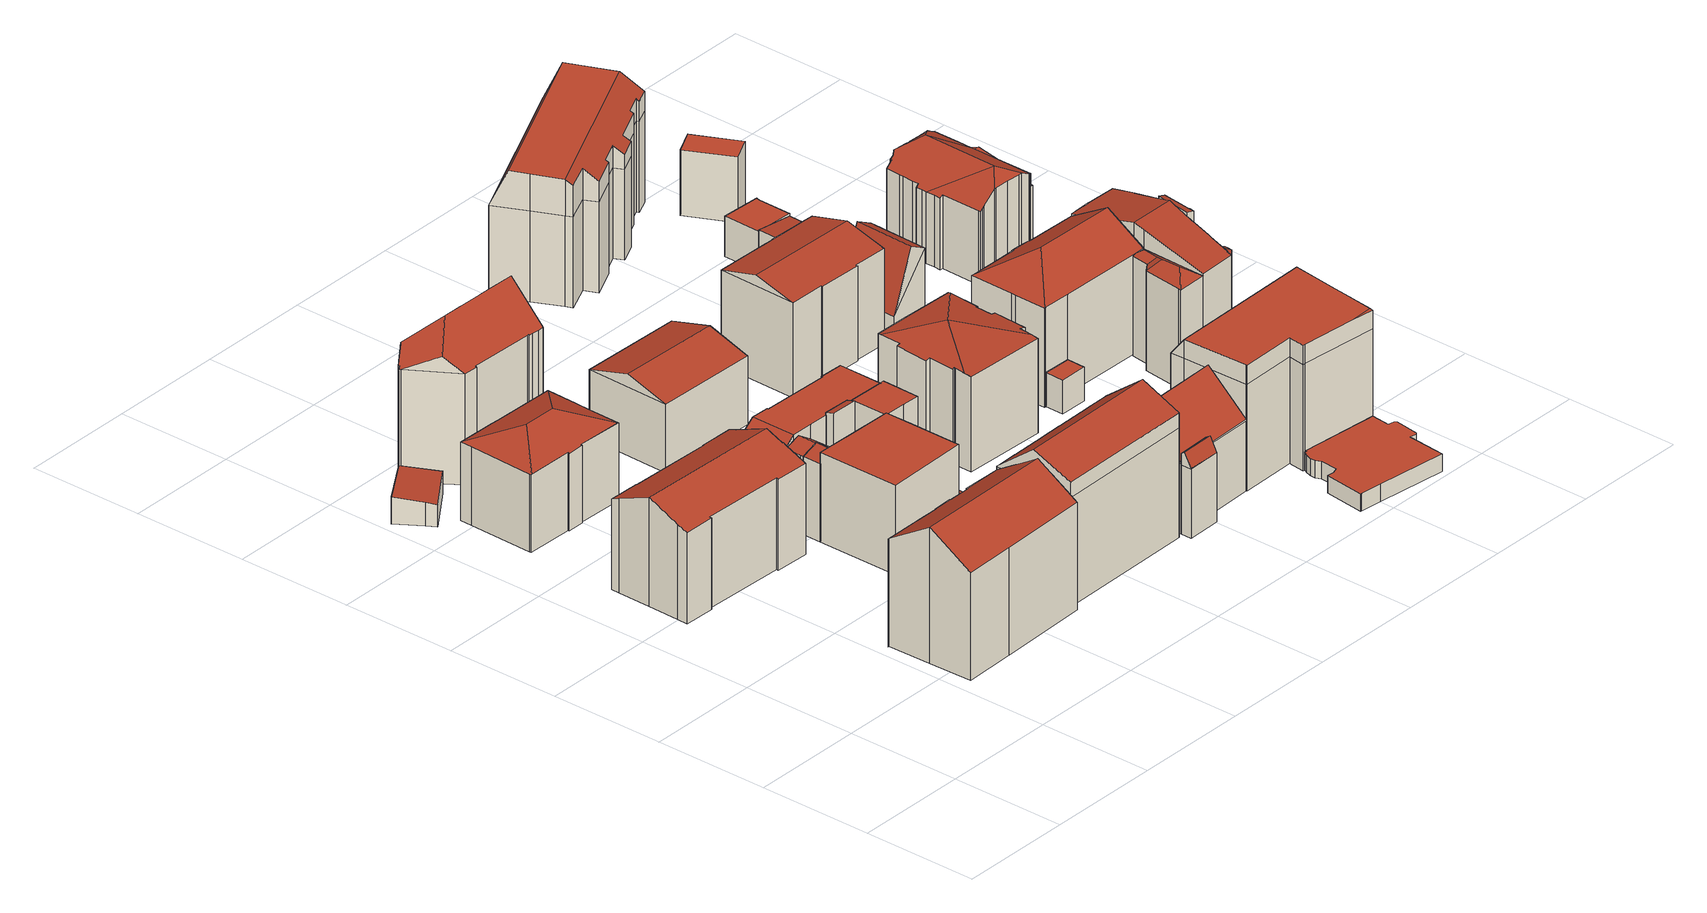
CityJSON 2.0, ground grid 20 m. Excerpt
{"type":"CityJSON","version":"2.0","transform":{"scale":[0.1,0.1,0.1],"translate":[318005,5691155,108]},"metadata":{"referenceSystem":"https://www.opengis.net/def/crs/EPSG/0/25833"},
"CityObjects":{
"building1":{"type":"Building","attributes":{"Dachtyp_tdc":"tdcPolyFlatRoof","Gemeindeschluessel":14713000,"Dachneigung":7.15,"QualitaetDacherkennung":56,"Geometrietyp2DReferenz":"3000","function":"31001_9998","roofType":"2100","measuredHeight":4.64},"geometry":[{"type":"MultiSurface","lod":"2","boundaries":[[[0,1,2,3]],[[1,4,5,2]],[[4,6,7,5]],[[6,8,9,7]],[[8,0,3,9]],[[8,6,4,1,0]],[[3,2,5,7,9]]],"semantics":{"surfaces":[{"type":"WallSurface"},{"type":"RoofSurface"},{"type":"GroundSurface"}],"values":[0,0,0,0,0,1,2]}}]},
"building2":{"type":"Building","attributes":{"Dachtyp_tdc":"tdcGableRoof","Gemeindeschluessel":14713000,"Dachneigung":23.62,"QualitaetDacherkennung":47,"Geometrietyp2DReferenz":"3000","function":"31001_9998","roofType":"3100","measuredHeight":18.82},"geometry":[{"type":"MultiSurface","lod":"2","boundaries":[[[10,11,12,13]],[[11,14,15,12]],[[14,16,17,15]],[[16,18,19,17]],[[18,20,21,19]],[[20,22,23,21]],[[22,24,25,23]],[[24,26,27,25]],[[26,28,29,27]],[[28,30,31,29]],[[30,32,33,31]],[[32,34,35,33]],[[34,36,37,35]],[[36,38,39,37]],[[38,40,41,39]],[[40,42,43,41]],[[42,44,45,43]],[[44,46,47,45]],[[46,48,49,47]],[[48,50,51,49]],[[50,10,13,51]],[[46,44,42,40,38,36,34,32,30,28,26]],[[26,24,22,20,18,16,14,11,10,50,48,46]],[[13,12,15,17,19,21,23,25,27,29,31,33,35,37,39,41,43,45,47,49,51]]],"semantics":{"surfaces":[{"type":"WallSurface"},{"type":"RoofSurface"},{"type":"GroundSurface"}],"values":[0,0,0,0,0,0,0,0,0,0,0,0,0,0,0,0,0,0,0,0,0,1,1,2]}}]},
"building3":{"type":"Building","attributes":{"Dachtyp_tdc":"tdcFreeFormRoof","Gemeindeschluessel":14713000,"Dachneigung":32.37,"QualitaetDacherkennung":39,"Geometrietyp2DReferenz":"3000","function":"31001_9998","roofType":"5000","measuredHeight":23.44},"geometry":[{"type":"MultiSurface","lod":"2","boundaries":[[[52,53,54,55]],[[53,56,57,54]],[[56,58,59,57]],[[58,60,61,59]],[[60,62,63,61]],[[62,64,65,63]],[[64,66,67,65]],[[66,68,69,67]],[[68,70,71,69]],[[70,72,73,71]],[[72,74,75,73]],[[74,76,77,75]],[[76,78,79,77]],[[78,80,81,79]],[[80,82,83,81]],[[82,84,85,83]],[[84,86,87,85]],[[86,52,55,87]],[[82,80,78,76,74,72,70,68,66,64,62,60,58,56]],[[56,53,52,86,84,82]],[[55,54,57,59,61,63,65,67,69,71,73,75,77,79,81,83,85,87]]],"semantics":{"surfaces":[{"type":"WallSurface"},{"type":"RoofSurface"},{"type":"GroundSurface"}],"values":[0,0,0,0,0,0,0,0,0,0,0,0,0,0,0,0,0,0,1,1,2]}}]},
"building4":{"type":"Building","attributes":{"Dachtyp_tdc":"tdcFreeFormRoof","Gemeindeschluessel":14713000,"Dachneigung":21.52,"QualitaetDacherkennung":81,"Geometrietyp2DReferenz":"3000","function":"31001_9998","roofType":"5000","measuredHeight":16.16},"geometry":[{"type":"MultiSurface","lod":"2","boundaries":[[[88,89,90,91]],[[89,92,93,90]],[[92,94,95,93]],[[94,96,97,95]],[[96,98,99,97]],[[98,100,101,99]],[[100,102,103,101]],[[102,104,105,103]],[[104,106,107,105]],[[106,108,109,107]],[[108,110,111,109]],[[110,112,113,111]],[[112,114,115,113]],[[114,116,117,115]],[[116,88,91,117]],[[118,98,96,94,92,119]],[[108,106,120,121,122,112,110]],[[89,88,116,114,122,121,118,119]],[[121,120,104,102,100,98,118]],[[92,89,119]],[[106,104,120]],[[114,112,122]],[[91,90,93,95,97,99,101,103,105,107,109,111,113,115,117]]],"semantics":{"surfaces":[{"type":"WallSurface"},{"type":"RoofSurface"},{"type":"GroundSurface"}],"values":[0,0,0,0,0,0,0,0,0,0,0,0,0,0,0,1,1,1,1,0,0,0,2]}}]},
"building5":{"type":"Building","attributes":{"Gemeindeschluessel":14713000,"Dachtyp_tdc":"tdcFreeFormRoof","Dachneigung":42.95,"QualitaetDacherkennung":53,"Geometrietyp2DReferenz":"3000","function":"31001_9998","roofType":"5000","measuredHeight":25.36},"geometry":[{"type":"MultiSurface","lod":"2","boundaries":[[[123,124,125,126]],[[124,127,128,125]],[[127,129,130,128]],[[129,131,132,130]],[[131,133,134,132]],[[133,135,136,134]],[[135,137,138,136]],[[137,139,140,138]],[[139,141,142,140]],[[141,143,144,142]],[[143,145,146,144]],[[145,147,148,146]],[[147,149,150,148]],[[149,151,152,150]],[[151,153,154,152]],[[153,155,156,154]],[[155,157,158,156]],[[157,159,160,158]],[[159,161,162,160]],[[161,163,164,162]],[[163,165,166,164]],[[165,167,168,166]],[[167,123,126,168]],[[169,124,123,167,165,170,171]],[[159,157,155,153,151,149,147,172,171,170,163,161]],[[143,141,139,137,135,133,131,129,127,169,171,172,145]],[[147,145,172]],[[165,163,170]],[[127,124,169]],[[126,125,128,130,132,134,136,138,140,142,144,146,148,150,152,154,156,158,160,162,164,166,168]]],"semantics":{"surfaces":[{"type":"WallSurface"},{"type":"RoofSurface"},{"type":"GroundSurface"}],"values":[0,0,0,0,0,0,0,0,0,0,0,0,0,0,0,0,0,0,0,0,0,0,0,1,1,1,0,0,0,2]}}]},
"building6":{"type":"Building","attributes":{"Gemeindeschluessel":14713000,"Geometrietyp2DReferenz":"3000","function":"31001_9998","roofType":"9999"},"children":["building6-1","building6-2"]},
"building6-1":{"type":"BuildingPart","attributes":{"Dachtyp_tdc":"tdcGableRoof","Dachneigung":37.9,"QualitaetDacherkennung":92,"Geometrietyp2DReferenz":"3000","roofType":"3100","measuredHeight":14.39},"parents":["building6"],"geometry":[{"type":"MultiSurface","lod":"2","boundaries":[[[173,174,175,176]],[[174,177,178,175]],[[177,179,180,178]],[[177,174,181]],[[174,173,182,181]],[[179,177,181,182]],[[176,175,178,180]],[[176,180,179,173]],[[173,179,182]]],"semantics":{"surfaces":[{"type":"WallSurface"},{"type":"RoofSurface"},{"type":"GroundSurface"},{"type":"ClosureSurface"}],"values":[0,0,0,0,1,1,2,3,3]}}]},
"building6-2":{"type":"BuildingPart","attributes":{"Dachtyp_tdc":"tdcPolyFlatRoof","Dachneigung":0,"QualitaetDacherkennung":44,"Geometrietyp2DReferenz":"3000","roofType":"1000","measuredHeight":15.43},"parents":["building6"],"geometry":[{"type":"MultiSurface","lod":"2","boundaries":[[[183,184,173,176,185]],[[186,187,188,180,179]],[[187,189,190,188]],[[189,191,192,190]],[[191,193,194,192]],[[193,183,185,194]],[[193,191,189,187,186,184,183]],[[185,176,180,188,190,192,194]],[[179,182,173,184,186]],[[179,180,176,173]],[[179,173,182]]],"semantics":{"surfaces":[{"type":"WallSurface"},{"type":"RoofSurface"},{"type":"GroundSurface"},{"type":"ClosureSurface"}],"values":[0,0,0,0,0,0,1,2,0,3,3]}}]},
"building7":{"type":"Building","attributes":{"Gemeindeschluessel":14713000,"Geometrietyp2DReferenz":"3000","function":"31001_9998","roofType":"9999"},"children":["building7-1","building7-2","building7-3","building7-4","building7-5"]},
"building7-1":{"type":"BuildingPart","attributes":{"Dachtyp_tdc":"tdcGableRoof","Dachneigung":33.36,"QualitaetDacherkennung":16,"Geometrietyp2DReferenz":"3000","roofType":"3100","measuredHeight":14.55},"parents":["building7"],"geometry":[{"type":"MultiSurface","lod":"2","boundaries":[[[195,174,196,197]],[[174,198,199,196]],[[198,200,199]],[[201,202,203,204]],[[202,195,197,203]],[[205,206,207,198,174,195]],[[195,202,201,205]],[[197,196,199,208,209,210,204,203]],[[207,211,200,198]],[[211,208,199,200]],[[210,209,206,205]],[[209,208,211,207,206]],[[210,205,201,204]]],"semantics":{"surfaces":[{"type":"WallSurface"},{"type":"RoofSurface"},{"type":"GroundSurface"},{"type":"ClosureSurface"}],"values":[0,0,0,0,0,1,1,2,0,3,3,3,3]}}]},
"building7-2":{"type":"BuildingPart","attributes":{"Dachtyp_tdc":"tdcCutGableRoof","Dachneigung":0.056,"QualitaetDacherkennung":39,"Geometrietyp2DReferenz":"3000","roofType":"9999","measuredHeight":15.21},"parents":["building7"],"geometry":[{"type":"MultiSurface","lod":"2","boundaries":[[[212,213,214,215]],[[213,216,217,214]],[[216,218,219,217]],[[218,220,221,219]],[[222,223,224,225]],[[226,227,201,204,228]],[[229,230,231]],[[229,232,233,230]],[[232,234,235,233]],[[234,236,237,235]],[[236,238,239,237]],[[238,212,215,239]],[[234,232,229,240,241]],[[242,220,218,216]],[[241,227,226,223,222,242,216,213,212,238,236,234]],[[215,214,217,219,221,243,225,224,228,204,210,209,208,230,233,235,237,239]],[[243,221,220,242]],[[243,242,222,225]],[[228,224,223,226]],[[206,205,201,227,241]],[[209,210,205,206]],[[210,204,201,205]],[[240,207,206,241]],[[209,206,207,211,208]],[[229,231,211,207,240]],[[208,211,231,230]]],"semantics":{"surfaces":[{"type":"WallSurface"},{"type":"RoofSurface"},{"type":"GroundSurface"},{"type":"ClosureSurface"}],"values":[0,0,0,0,0,0,0,0,0,0,0,0,1,1,1,2,3,3,3,0,3,3,0,3,0,3]}}]},
"building7-3":{"type":"BuildingPart","attributes":{"Dachtyp_tdc":"tdcPolyFlatRoof","Dachneigung":0,"QualitaetDacherkennung":56,"Geometrietyp2DReferenz":"3000","roofType":"1000","measuredHeight":9.36},"parents":["building7"],"geometry":[{"type":"MultiSurface","lod":"2","boundaries":[[[200,244,245,199]],[[244,246,247,245]],[[246,248,249,247]],[[248,250,251,249]],[[250,231,230,251]],[[211,231,250,248,246,244,200]],[[245,247,249,251,230,208,199]],[[199,208,211,200]],[[208,230,231,211]]],"semantics":{"surfaces":[{"type":"WallSurface"},{"type":"RoofSurface"},{"type":"GroundSurface"},{"type":"ClosureSurface"}],"values":[0,0,0,0,0,1,2,3,3]}}]},
"building7-4":{"type":"BuildingPart","attributes":{"Dachtyp_tdc":"tdcPolyFlatRoof","Dachneigung":13.32,"QualitaetDacherkennung":93,"Geometrietyp2DReferenz":"3000","roofType":"2100","measuredHeight":16.07},"parents":["building7"],"geometry":[{"type":"MultiSurface","lod":"2","boundaries":[[[252,253,226,228,254]],[[255,224,223]],[[255,256,257,224]],[[256,252,254,257]],[[256,255,253,252]],[[254,228,224,257]],[[223,226,253,255]],[[223,224,228,226]]],"semantics":{"surfaces":[{"type":"WallSurface"},{"type":"RoofSurface"},{"type":"GroundSurface"},{"type":"ClosureSurface"}],"values":[0,0,0,0,1,2,0,3]}}]},
"building7-5":{"type":"BuildingPart","attributes":{"Dachtyp_tdc":"tdcPolyFlatRoof","Dachneigung":0,"QualitaetDacherkennung":52,"Geometrietyp2DReferenz":"3000","roofType":"1000","measuredHeight":15.2},"parents":["building7"],"geometry":[{"type":"MultiSurface","lod":"2","boundaries":[[[258,259,260,261]],[[259,262,263,260]],[[262,222,225,263]],[[264,258,261,221,220]],[[264,222,262,259,258]],[[261,260,263,225,243,221]],[[220,242,222,264]],[[220,221,243,242]],[[243,225,222,242]]],"semantics":{"surfaces":[{"type":"WallSurface"},{"type":"RoofSurface"},{"type":"GroundSurface"},{"type":"ClosureSurface"}],"values":[0,0,0,0,1,2,0,3,3]}}]},
"building8":{"type":"Building","attributes":{"Dachtyp_tdc":"tdcFreeFormRoof","Gemeindeschluessel":14713000,"Dachneigung":39.03,"QualitaetDacherkennung":56,"Geometrietyp2DReferenz":"3000","function":"31001_9998","roofType":"5000","measuredHeight":24.55},"geometry":[{"type":"MultiSurface","lod":"2","boundaries":[[[265,266,267,268]],[[266,269,270,267]],[[269,271,272,270]],[[271,273,274,272]],[[273,275,276,274]],[[275,277,278,276]],[[277,279,280,278]],[[279,281,282,280]],[[281,283,284,282]],[[283,285,286,284]],[[285,287,85,286]],[[287,288,81,85]],[[288,289,79,81]],[[289,265,268,79]],[[290,291,292,293]],[[281,279,294,295,273,271,296,297,298,299,300,293,292,301]],[[281,301,283]],[[283,301,292,291,285]],[[287,290,293,300,288]],[[288,300,299,289]],[[289,299,298,265]],[[265,298,297,266]],[[266,297,296,269]],[[269,296,271]],[[273,295,275]],[[275,295,294,277]],[[277,294,279]],[[285,291,290,287]],[[268,267,270,272,274,276,278,280,282,284,286,85,81,79]]],"semantics":{"surfaces":[{"type":"WallSurface"},{"type":"RoofSurface"},{"type":"GroundSurface"}],"values":[0,0,0,0,0,0,0,0,0,0,0,0,0,0,1,1,0,0,0,0,0,0,0,0,0,0,0,0,2]}}]},
"building9":{"type":"Building","attributes":{"Dachtyp_tdc":"tdcPolyFlatRoof","Gemeindeschluessel":14713000,"Dachneigung":0,"QualitaetDacherkennung":3,"Geometrietyp2DReferenz":"3000","function":"31001_9998","roofType":"1000","measuredHeight":4.91},"geometry":[{"type":"MultiSurface","lod":"2","boundaries":[[[302,303,304,305]],[[303,306,307,304]],[[306,308,309,307]],[[308,310,311,309]],[[310,302,305,311]],[[310,308,306,303,302]],[[305,304,307,309,311]]],"semantics":{"surfaces":[{"type":"WallSurface"},{"type":"RoofSurface"},{"type":"GroundSurface"}],"values":[0,0,0,0,0,1,2]}}]},
"building10":{"type":"Building","attributes":{"Dachtyp_tdc":"tdcPolyFlatRoof","Gemeindeschluessel":14713000,"Dachneigung":0,"QualitaetDacherkennung":84,"Geometrietyp2DReferenz":"3000","function":"31001_9998","roofType":"1000","measuredHeight":8.44},"geometry":[{"type":"MultiSurface","lod":"2","boundaries":[[[312,313,188,190]],[[313,314,315,188]],[[314,316,317,315]],[[316,318,319,317]],[[318,312,190,319]],[[318,316,314,313,312]],[[190,188,315,317,319]]],"semantics":{"surfaces":[{"type":"WallSurface"},{"type":"RoofSurface"},{"type":"GroundSurface"}],"values":[0,0,0,0,0,1,2]}}]},
"building11":{"type":"Building","attributes":{"Dachtyp_tdc":"tdcGableRoof","Gemeindeschluessel":14713000,"Dachneigung":16.63,"QualitaetDacherkennung":95,"Geometrietyp2DReferenz":"3000","function":"31001_9998","roofType":"3100","measuredHeight":14.02},"geometry":[{"type":"MultiSurface","lod":"2","boundaries":[[[320,321,322,323]],[[321,324,325,322]],[[324,326,327,325]],[[326,320,323,327]],[[324,321,328]],[[320,326,329]],[[321,320,329,328]],[[326,324,328,329]],[[323,322,325,327]]],"semantics":{"surfaces":[{"type":"WallSurface"},{"type":"RoofSurface"},{"type":"GroundSurface"}],"values":[0,0,0,0,0,0,1,1,2]}}]},
"building12":{"type":"Building","attributes":{"Gemeindeschluessel":14713000,"Geometrietyp2DReferenz":"3000","function":"31001_9998","roofType":"9999"},"children":["building12-1","building12-2"]},
"building12-1":{"type":"BuildingPart","attributes":{"Dachtyp_tdc":"tdcGableRoof","Dachneigung":44.52,"QualitaetDacherkennung":63,"Geometrietyp2DReferenz":"3000","roofType":"3100","measuredHeight":18.92},"parents":["building12"],"geometry":[{"type":"MultiSurface","lod":"2","boundaries":[[[330,331,332,333]],[[334,335,332,331,336,337]],[[338,337,336,339]],[[339,336,331,330]],[[340,335,334,341]],[[333,332,335,340]],[[342,343,344,345,346,347]],[[333,340,343,342]],[[340,341,348,344,343]],[[338,339,346,345,349]],[[339,330,347,346]],[[330,333,342,347]],[[341,334,337,338]],[[349,345,344,348]],[[349,348,341,338]]],"semantics":{"surfaces":[{"type":"RoofSurface"},{"type":"WallSurface"},{"type":"GroundSurface"},{"type":"ClosureSurface"}],"values":[0,0,1,1,1,1,2,1,1,1,1,1,3,3,3]}}]},
"building12-2":{"type":"BuildingPart","attributes":{"Dachtyp_tdc":"tdcGableRoof","Dachneigung":62.23,"QualitaetDacherkennung":32,"Geometrietyp2DReferenz":"3000","roofType":"3100","measuredHeight":14.24},"parents":["building12"],"geometry":[{"type":"MultiSurface","lod":"2","boundaries":[[[350,349,345,351]],[[348,352,353,344]],[[352,350,351,353]],[[352,354,355,356]],[[357,355,354,358]],[[348,341,334,358,354,352]],[[350,356,355,357,337,338,349]],[[352,356,350]],[[351,345,344,353]],[[344,345,349,348]],[[358,334,337,357]],[[334,341,338,337]],[[341,348,349,338]]],"semantics":{"surfaces":[{"type":"WallSurface"},{"type":"RoofSurface"},{"type":"GroundSurface"},{"type":"ClosureSurface"}],"values":[0,0,0,1,1,0,0,0,2,3,0,3,3]}}]},
"building13":{"type":"Building","attributes":{"Gemeindeschluessel":14713000,"Dachtyp_tdc":"tdcFreeFormRoof","Dachneigung":10.12,"QualitaetDacherkennung":57,"Geometrietyp2DReferenz":"3000","function":"31001_9998","roofType":"5000","measuredHeight":18.27},"geometry":[{"type":"MultiSurface","lod":"2","boundaries":[[[359,360,361,362]],[[360,363,364,361]],[[363,365,366,364]],[[365,367,368,366]],[[367,369,370,368]],[[369,371,372,370]],[[371,373,374,372]],[[373,375,376,374]],[[375,377,378,376]],[[377,379,380,378]],[[379,381,382,380]],[[381,383,384,382]],[[383,385,386,384]],[[385,387,388,386]],[[387,389,390,388]],[[389,391,392,390]],[[391,393,394,392]],[[393,395,396,394]],[[395,359,362,396]],[[397,375,373,371,369,398,399]],[[399,400,387,385,383,381,379,377,397]],[[389,400,399,401,391]],[[399,398,367,365,363,360,359,395,393,401]],[[369,367,398]],[[377,375,397]],[[389,387,400]],[[393,391,401]],[[362,361,364,366,368,370,372,374,376,378,380,382,384,386,388,390,392,394,396]]],"semantics":{"surfaces":[{"type":"WallSurface"},{"type":"RoofSurface"},{"type":"GroundSurface"}],"values":[0,0,0,0,0,0,0,0,0,0,0,0,0,0,0,0,0,0,0,1,1,1,1,0,0,0,0,2]}}]},
"building14":{"type":"Building","attributes":{"Dachtyp_tdc":"tdcFreeFormRoof","Gemeindeschluessel":14713000,"Dachneigung":14.84,"QualitaetDacherkennung":56,"Geometrietyp2DReferenz":"3000","function":"31001_9998","roofType":"5000","measuredHeight":18.29},"geometry":[{"type":"MultiSurface","lod":"2","boundaries":[[[402,403,404,405]],[[403,406,407,404]],[[406,408,409,407]],[[408,410,411,409]],[[410,412,413,411]],[[412,414,415,413]],[[414,416,417,415]],[[416,418,419,417]],[[418,420,421,419]],[[420,422,423,421]],[[422,424,425,423]],[[424,426,427,425]],[[426,428,429,427]],[[428,402,405,429]],[[403,402,428,426,430,431,408,406]],[[430,424,422,420,418,416,414,412,410,431]],[[410,408,431]],[[426,424,430]],[[405,404,407,409,411,413,415,417,419,421,423,425,427,429]]],"semantics":{"surfaces":[{"type":"WallSurface"},{"type":"RoofSurface"},{"type":"GroundSurface"}],"values":[0,0,0,0,0,0,0,0,0,0,0,0,0,0,1,1,0,0,2]}}]},
"building15":{"type":"Building","attributes":{"Dachtyp_tdc":"tdcPolyFlatRoof","Gemeindeschluessel":14713000,"Dachneigung":0,"QualitaetDacherkennung":0,"Geometrietyp2DReferenz":"3000","BezugspunktDach":"2000","function":"31001_9998","measuredHeight":3},"geometry":[{"type":"MultiSurface","lod":"2","boundaries":[[[432,433,434,435,436,437,438,439,440,441,442,443,444,445,446,447,448,449,450,451,452]],[[452,451,453,454]],[[451,450,455,453]],[[450,449,456,455]],[[449,448,457,456]],[[448,447,458,457]],[[447,446,459,458]],[[446,445,460,459]],[[445,444,461,460]],[[444,443,462,461]],[[443,442,463,462]],[[435,434,464,465]],[[434,433,466,464]],[[433,432,467,466]],[[432,452,454,467]],[[442,441,468,463]],[[441,440,469,468]],[[440,439,470,469]],[[439,438,471,470]],[[438,437,472,471]],[[437,436,473,472]],[[436,435,465,473]],[[454,453,455,456,457,458,459,460,461,462,463,468,469,470,471,472,473,465,464,466,467]]],"semantics":{"surfaces":[{"type":"RoofSurface"},{"type":"WallSurface"},{"type":"GroundSurface"}],"values":[0,1,1,1,1,1,1,1,1,1,1,1,1,1,1,1,1,1,1,1,1,1,2]}}]},
"building16":{"type":"Building","attributes":{"Dachtyp_tdc":"tdcPolyFlatRoof","Gemeindeschluessel":14713000,"Dachneigung":0,"QualitaetDacherkennung":14,"Geometrietyp2DReferenz":"3000","function":"31001_9998","roofType":"1000","measuredHeight":5.8},"geometry":[{"type":"MultiSurface","lod":"2","boundaries":[[[474,475,476,477]],[[475,478,479,476]],[[478,480,481,479]],[[480,474,477,481]],[[480,478,475,474]],[[477,476,479,481]]],"semantics":{"surfaces":[{"type":"WallSurface"},{"type":"RoofSurface"},{"type":"GroundSurface"}],"values":[0,0,0,0,1,2]}}]},
"building17":{"type":"Building","attributes":{"Dachtyp_tdc":"tdcFreeFormRoof","Gemeindeschluessel":14713000,"Dachneigung":0.015,"QualitaetDacherkennung":53,"Geometrietyp2DReferenz":"3000","function":"31001_9998","roofType":"5000","measuredHeight":21.64},"geometry":[{"type":"MultiSurface","lod":"2","boundaries":[[[482,483,484,485]],[[483,486,487,484]],[[486,488,489,487]],[[488,490,491,489]],[[490,492,493,491]],[[492,494,495,493]],[[494,496,497,495]],[[496,498,499,497]],[[498,500,501,499]],[[500,502,503,501]],[[502,482,485,503]],[[504,482,502,505]],[[506,507,508]],[[509,504,505,510,511,512,513,514,506,508]],[[488,507,506,514,490]],[[490,514,513,492]],[[492,513,512,494]],[[494,512,511,496]],[[496,511,510,498]],[[498,510,505,500]],[[483,509,508,486]],[[482,504,509,483]],[[486,508,507,488]],[[500,505,502]],[[485,484,487,489,491,493,495,497,499,501,503]]],"semantics":{"surfaces":[{"type":"WallSurface"},{"type":"RoofSurface"},{"type":"GroundSurface"}],"values":[0,0,0,0,0,0,0,0,0,0,0,1,1,1,0,0,0,0,0,0,0,0,0,0,2]}}]},
"building18":{"type":"Building","attributes":{"Dachtyp_tdc":"tdcHipAndGableRoof","Gemeindeschluessel":14713000,"Dachneigung":31.12,"QualitaetDacherkennung":76,"Geometrietyp2DReferenz":"3000","function":"31001_9998","roofType":"5000","measuredHeight":21.36},"geometry":[{"type":"MultiSurface","lod":"2","boundaries":[[[515,516,517,518]],[[516,519,520,517]],[[519,521,522,520]],[[521,523,524,522]],[[523,525,526,524]],[[525,527,528,526]],[[527,529,530,528]],[[529,531,532,530]],[[531,533,534,532]],[[533,535,536,534]],[[535,537,538,536]],[[537,539,540,538]],[[539,541,542,540]],[[541,543,544,542]],[[543,545,546,544]],[[545,547,548,546]],[[547,515,518,548]],[[543,541,539,537,549]],[[537,535,533,531,529,527,549]],[[527,525,523,521,519,516,515,547,545,543,549]],[[518,517,520,522,524,526,528,530,532,534,536,538,540,542,544,546,548]]],"semantics":{"surfaces":[{"type":"WallSurface"},{"type":"RoofSurface"},{"type":"GroundSurface"}],"values":[0,0,0,0,0,0,0,0,0,0,0,0,0,0,0,0,0,1,1,1,2]}}]},
"building19":{"type":"Building","attributes":{"Dachtyp_tdc":"tdcFreeFormRoof","Gemeindeschluessel":14713000,"Dachneigung":0.824,"QualitaetDacherkennung":44,"Geometrietyp2DReferenz":"3000","function":"31001_9998","roofType":"5000","measuredHeight":22.03},"geometry":[{"type":"MultiSurface","lod":"2","boundaries":[[[550,551,552,553]],[[551,554,555,552]],[[554,556,557,555]],[[556,558,559,557]],[[558,560,561,559]],[[560,562,563,561]],[[562,564,565,563]],[[564,566,567,565]],[[566,568,569,567]],[[568,570,571,569]],[[570,572,573,571]],[[572,574,575,573]],[[574,576,577,575]],[[576,578,579,577]],[[578,580,581,579]],[[580,582,583,581]],[[582,584,585,583]],[[584,586,587,585]],[[586,588,589,587]],[[588,550,553,589]],[[568,566,590,591]],[[592,593,594,595,596,597,598,599,600,601,602,603,604,605,606,607]],[[593,608,591,590,609,594]],[[562,594,609,564]],[[564,609,590,566]],[[570,591,608,572]],[[572,608,593,592,574]],[[574,592,607,576]],[[576,607,606,578]],[[578,606,605,580]],[[580,605,604,582]],[[582,604,603,584]],[[584,603,602,586]],[[586,602,601,588]],[[588,601,600,550]],[[550,600,599,551]],[[551,599,598,554]],[[554,598,597,556]],[[556,597,596,558]],[[558,596,595,560]],[[568,591,570]],[[560,595,594,562]],[[553,552,555,557,559,561,563,565,567,569,571,573,575,577,579,581,583,585,587,589]]],"semantics":{"surfaces":[{"type":"WallSurface"},{"type":"RoofSurface"},{"type":"GroundSurface"}],"values":[0,0,0,0,0,0,0,0,0,0,0,0,0,0,0,0,0,0,0,0,1,1,1,0,0,0,0,0,0,0,0,0,0,0,0,0,0,0,0,0,0,0,2]}}]},
"building20":{"type":"Building","attributes":{"Dachtyp_tdc":"tdcFreeFormRoof","Gemeindeschluessel":14713000,"Dachneigung":69.77,"QualitaetDacherkennung":7,"Geometrietyp2DReferenz":"3000","function":"31001_9998","roofType":"5000","measuredHeight":13.76},"geometry":[{"type":"MultiSurface","lod":"2","boundaries":[[[610,611,612,613]],[[611,614,615,612]],[[614,616,617,615]],[[616,618,619,617]],[[618,620,621,619]],[[620,622,623,621]],[[622,610,613,623]],[[624,625,610,622]],[[618,616,614,611,625,624,620]],[[611,610,625]],[[622,620,624]],[[613,612,615,617,619,621,623]]],"semantics":{"surfaces":[{"type":"WallSurface"},{"type":"RoofSurface"},{"type":"GroundSurface"}],"values":[0,0,0,0,0,0,0,1,1,0,0,2]}}]},
"building21":{"type":"Building","attributes":{"Dachtyp_tdc":"tdcPolyFlatRoof","Gemeindeschluessel":14713000,"Dachneigung":5.73,"QualitaetDacherkennung":81,"Geometrietyp2DReferenz":"3000","function":"31001_9998","roofType":"2100","measuredHeight":7.44},"geometry":[{"type":"MultiSurface","lod":"2","boundaries":[[[626,627,628,629]],[[627,630,631,628]],[[630,632,633,631]],[[632,634,635,633]],[[634,636,637,635]],[[636,638,639,637]],[[638,640,641,639]],[[640,626,629,641]],[[640,638,636,634,632,630,627,626]],[[629,628,631,633,635,637,639,641]]],"semantics":{"surfaces":[{"type":"WallSurface"},{"type":"RoofSurface"},{"type":"GroundSurface"}],"values":[0,0,0,0,0,0,0,0,1,2]}}]},
"building22":{"type":"Building","attributes":{"Dachtyp_tdc":"tdcPolyFlatRoof","Gemeindeschluessel":14713000,"Dachneigung":0,"QualitaetDacherkennung":39,"Geometrietyp2DReferenz":"3000","function":"31001_9998","roofType":"1000","measuredHeight":6.85},"geometry":[{"type":"MultiSurface","lod":"2","boundaries":[[[642,643,644,645]],[[643,646,647,644]],[[646,648,649,647]],[[648,650,651,649]],[[650,642,645,651]],[[650,648,646,643,642]],[[645,644,647,649,651]]],"semantics":{"surfaces":[{"type":"WallSurface"},{"type":"RoofSurface"},{"type":"GroundSurface"}],"values":[0,0,0,0,0,1,2]}}]},
"building23":{"type":"Building","attributes":{"Gemeindeschluessel":14713000,"Geometrietyp2DReferenz":"3000","function":"31001_9998","roofType":"9999"},"children":["building23-1","building23-2","building23-3","building23-4","building23-5"]},
"building23-1":{"type":"BuildingPart","attributes":{"Dachtyp_tdc":"tdcPolyFlatRoof","Dachneigung":18.48,"QualitaetDacherkennung":78,"Geometrietyp2DReferenz":"3000","roofType":"2100","measuredHeight":20.62},"parents":["building23"],"geometry":[{"type":"MultiSurface","lod":"2","boundaries":[[[652,653,654,655,656]],[[653,657,658,654]],[[657,659,660,658]],[[659,661,662,660]],[[661,663,664,665,662]],[[661,659,657,653,652,666,667,668,663]],[[665,669,655,654,658,660,662]],[[652,656,666]],[[668,664,663]],[[656,655,669,667,666]],[[667,669,665,664,668]]],"semantics":{"surfaces":[{"type":"WallSurface"},{"type":"RoofSurface"},{"type":"GroundSurface"},{"type":"ClosureSurface"}],"values":[0,0,0,0,0,1,2,0,0,3,3]}}]},
"building23-2":{"type":"BuildingPart","attributes":{"Dachtyp_tdc":"tdcGableRoof","Dachneigung":15.19,"QualitaetDacherkennung":44,"Geometrietyp2DReferenz":"3000","roofType":"3100","measuredHeight":20.84},"parents":["building23"],"geometry":[{"type":"MultiSurface","lod":"2","boundaries":[[[670,671,672,673]],[[671,674,675,672]],[[674,676,677,675]],[[676,678,679,677]],[[680,681,682]],[[680,683,684,681]],[[683,656,655,684]],[[664,685,686,665]],[[687,666,656,683,680,678,676,674,671,670,688,689,690,691]],[[691,692,693,694,695,696,697,698,685,664,668,687]],[[686,699,700,701,702,703,704,530,705,526,706,707,673,672,675,677,679,708,681,684,655,669,665]],[[685,698,699,686]],[[698,697,700,699]],[[697,709,700]],[[696,695,702,701,710]],[[695,694,703,702]],[[694,693,711,704,703]],[[692,691,705,530,712]],[[691,690,526,705]],[[690,689,706,526]],[[689,688,707,706]],[[688,670,673,707]],[[682,713,708,679,678,680]],[[682,681,708,713]],[[667,666,687]],[[669,655,656,666,667]],[[668,667,687]],[[664,665,669,667,668]],[[696,710,709,697]],[[710,701,700,709]],[[712,711,693,692]],[[712,530,704,711]]],"semantics":{"surfaces":[{"type":"WallSurface"},{"type":"RoofSurface"},{"type":"GroundSurface"},{"type":"ClosureSurface"}],"values":[0,0,0,0,0,0,0,0,1,1,2,0,0,0,0,0,0,0,0,0,0,0,0,3,0,3,0,3,0,3,0,3]}}]},
"building23-3":{"type":"BuildingPart","attributes":{"Dachtyp_tdc":"tdcFreeFormRoof","Dachneigung":34.67,"QualitaetDacherkennung":37,"Geometrietyp2DReferenz":"3000","roofType":"5000","measuredHeight":18.76},"parents":["building23"],"geometry":[{"type":"MultiSurface","lod":"2","boundaries":[[[714,715,716,717]],[[715,718,719,716]],[[718,531,532,719]],[[531,712,530,532]],[[711,720,721,704]],[[720,722,723,721]],[[722,714,717,723]],[[711,712,724,725,726,727]],[[712,531,728,724]],[[531,718,728]],[[718,715,725,724,728]],[[715,714,726,725]],[[714,722,720,727,726]],[[720,711,727]],[[717,716,719,532,530,704,721,723]],[[704,530,712,711]]],"semantics":{"surfaces":[{"type":"WallSurface"},{"type":"RoofSurface"},{"type":"GroundSurface"},{"type":"ClosureSurface"}],"values":[0,0,0,0,0,0,0,1,1,1,1,1,1,1,2,3]}}]},
"building23-4":{"type":"BuildingPart","attributes":{"Dachtyp_tdc":"tdcFreeFormRoof","Dachneigung":26.3,"QualitaetDacherkennung":19,"Geometrietyp2DReferenz":"3000","roofType":"5000","measuredHeight":17.13},"parents":["building23"],"geometry":[{"type":"MultiSurface","lod":"2","boundaries":[[[729,730,731,732]],[[730,733,734,731]],[[733,735,736,734]],[[735,710,701,736]],[[709,737,738,700]],[[737,729,732,738]],[[710,735,739]],[[735,733,740,739]],[[733,730,729,741,740]],[[729,737,742,741]],[[737,709,742]],[[709,710,739,740,741,742]],[[732,731,734,736,701,700,738]],[[700,701,710,709]]],"semantics":{"surfaces":[{"type":"WallSurface"},{"type":"RoofSurface"},{"type":"GroundSurface"},{"type":"ClosureSurface"}],"values":[0,0,0,0,0,0,1,1,1,1,1,1,2,3]}}]},
"building23-5":{"type":"BuildingPart","attributes":{"Dachtyp_tdc":"tdcPolyFlatRoof","Dachneigung":37.78,"QualitaetDacherkennung":38,"Geometrietyp2DReferenz":"3000","roofType":"2100","measuredHeight":17.25},"parents":["building23"],"geometry":[{"type":"MultiSurface","lod":"2","boundaries":[[[713,743,744,708]],[[743,745,746,744]],[[745,747,748,746]],[[747,749,750,748]],[[749,751,752,750]],[[751,682,681,752]],[[751,749,747,745,743,713,682]],[[681,708,744,746,748,750,752]],[[708,681,682,713]]],"semantics":{"surfaces":[{"type":"WallSurface"},{"type":"RoofSurface"},{"type":"GroundSurface"},{"type":"ClosureSurface"}],"values":[0,0,0,0,0,0,1,2,3]}}]},
"building24":{"type":"Building","attributes":{"Dachtyp_tdc":"tdcPolyFlatRoof","Gemeindeschluessel":14713000,"Dachneigung":0,"QualitaetDacherkennung":0,"Geometrietyp2DReferenz":"3000","BezugspunktDach":"2000","function":"31001_9998","measuredHeight":11.31},"geometry":[{"type":"MultiSurface","lod":"2","boundaries":[[[753,754,755,756]],[[756,755,757,758]],[[755,754,759,757]],[[754,753,760,759]],[[753,756,758,760]],[[758,757,759,760]]],"semantics":{"surfaces":[{"type":"RoofSurface"},{"type":"WallSurface"},{"type":"GroundSurface"}],"values":[0,1,1,1,1,2]}}]},
"building25":{"type":"Building","attributes":{"Gemeindeschluessel":14713000,"Geometrietyp2DReferenz":"3000","function":"31001_9998","roofType":"9999"},"children":["building25-1","building25-2"]},
"building25-1":{"type":"BuildingPart","attributes":{"Dachtyp_tdc":"tdcGableRoof","Dachneigung":11.08,"QualitaetDacherkennung":47,"Geometrietyp2DReferenz":"3000","roofType":"3100","measuredHeight":14.1},"parents":["building25"],"geometry":[{"type":"MultiSurface","lod":"2","boundaries":[[[761,762,763,764]],[[765,766,767,768]],[[766,769,770,767]],[[769,771,772,770]],[[771,773,774,772]],[[773,761,764,774]],[[769,766,765,775,776]],[[776,762,761,773,771,769]],[[764,763,777,778,768,767,770,772,774]],[[777,763,762,776]],[[765,768,778,775]],[[775,778,777,776]]],"semantics":{"surfaces":[{"type":"WallSurface"},{"type":"RoofSurface"},{"type":"GroundSurface"},{"type":"ClosureSurface"}],"values":[0,0,0,0,0,0,1,1,2,3,3,3]}}]},
"building25-2":{"type":"BuildingPart","attributes":{"Dachtyp_tdc":"tdcHippedGableRoof","Dachneigung":40.45,"QualitaetDacherkennung":54,"Geometrietyp2DReferenz":"3000","roofType":"3300","measuredHeight":17.22},"parents":["building25"],"geometry":[{"type":"MultiSurface","lod":"2","boundaries":[[[779,780,781,782]],[[780,783,784,781]],[[783,785,786,784]],[[785,787,788,786]],[[787,789,790,788]],[[789,791,792,790]],[[791,793,794,792]],[[793,795,796,794]],[[795,797,798,796]],[[797,799,800,798]],[[799,801,802,800]],[[801,803,804,802]],[[803,805,806,804]],[[805,807,808,806]],[[807,809,810,808]],[[809,811,812,810]],[[811,813,814,812]],[[813,815,816,814]],[[815,817,818,816]],[[817,819,820,818]],[[819,821,822,820]],[[821,823,824,822]],[[823,825,826,824]],[[825,827,828,826]],[[827,829,830,828]],[[829,831,832,830]],[[831,833,834,832]],[[833,835,836,834]],[[835,837,838,836]],[[837,839,840,838]],[[839,841,842,840]],[[841,843,844,842]],[[843,845,846,844]],[[845,847,848,846]],[[847,849,765,768,848]],[[850,851,852,763,762]],[[851,779,782,852]],[[843,841,839,837,835,833,831,829,827,853]],[[789,787,785,783,780,854]],[[827,825,823,821,819,817,815,813,811,809,807,805,854,853]],[[805,803,801,799,797,795,793,791,789,854]],[[855,849,847,845,843,853]],[[780,779,851,850,855,853,854]],[[782,781,784,786,788,790,792,794,796,798,800,802,804,806,808,810,812,814,816,818,820,822,824,826,828,830,832,834,836,838,840,842,844,846,848,768,778,777,763,852]],[[775,765,849,855]],[[778,768,765,775]],[[850,762,776,775,855]],[[762,763,777,776]],[[776,777,778,775]]],"semantics":{"surfaces":[{"type":"WallSurface"},{"type":"RoofSurface"},{"type":"GroundSurface"},{"type":"ClosureSurface"}],"values":[0,0,0,0,0,0,0,0,0,0,0,0,0,0,0,0,0,0,0,0,0,0,0,0,0,0,0,0,0,0,0,0,0,0,0,0,0,1,1,1,1,1,1,2,0,3,0,3,3]}}]}
},
"vertices":[
[42,1028,56],[32,1043,59],[32,1043,18],[42,1028,18],[4,1085,65],[4,1085,18],[79,1134,65],[79,1134,18],[118,1083,57],[118,1083,18],
[337,609,186],[337,570,169],[337,570,13],[337,609,13],[276,572,169],[276,572,13],[276,575,171],[276,575,13],[129,579,171],[129,579,13],[129,576,170],[129,576,13],[75,577,169],[75,577,13],[75,595,177],[75,595,13],[76,651,201],[76,651,13],[77,709,176],[77,709,13],[77,724,169],[77,724,13],[132,723,169],[132,723,13],[133,721,170],[133,721,13],[280,718,169],[280,718,13],[280,720,168],[280,720,13],[339,719,168],[339,719,13],[338,704,175],[338,704,13],[337,704,175],[337,704,13],[336,644,201],[336,644,13],[336,614,188],[336,614,13],[338,614,188],[338,614,13],
[318,165,192],[228,162,192],[228,162,7],[318,165,7],[226,239,241],[226,239,7],[224,315,193],[224,315,7],[223,316,192],[223,316,7],[291,317,192],[291,317,7],[291,316,193],[291,316,7],[332,316,193],[332,316,7],[332,318,192],[332,318,7],[367,319,192],[367,319,7],[367,317,193],[367,317,7],[407,318,192],[407,318,7],[407,321,191],[407,321,7],[478,322,190],[478,322,7],[478,321,191],[478,321,7],[480,245,239],[480,245,7],[481,183,200],[481,183,7],[481,170,192],[481,170,7],
[162,877,147],[162,879,148],[162,879,14],[162,877,14],[80,881,147],[80,881,14],[80,884,147],[80,884,14],[82,997,149],[82,997,14],[82,1018,149],[82,1018,14],[152,1017,149],[152,1017,14],[165,1016,149],[165,1016,14],[276,1014,149],[276,1014,14],[276,959,148],[276,959,14],[275,935,148],[275,935,14],[275,917,148],[275,917,14],[275,877,147],[275,877,14],[192,879,148],[192,879,14],[192,877,147],[192,877,14],[150,949,175],[81,881,148],[276,1013,149],[209,948,175],[273,877,148],
[109,1158,212],[108,1160,211],[108,1160,17],[109,1158,17],[152,1189,222],[152,1189,17],[153,1188,223],[153,1188,17],[174,1200,211],[174,1200,17],[296,1199,211],[296,1199,17],[296,1201,209],[296,1201,17],[330,1200,210],[330,1200,17],[331,1198,211],[331,1198,17],[337,1198,211],[337,1198,17],[336,1194,215],[336,1194,17],[336,1172,236],[336,1172,17],[333,1071,208],[333,1071,17],[323,1071,208],[323,1071,17],[311,1072,208],[311,1072,17],[303,1072,208],[303,1072,17],[303,1073,209],[303,1073,17],[300,1073,209],[300,1073,17],[184,1075,210],[184,1075,17],[184,1073,208],[184,1073,17],[159,1074,208],[159,1074,17],[106,1152,210],[106,1152,17],[104,1155,209],[104,1155,17],[136,1178,232],[140,1102,236],[186,1136,271],[335,1134,271],
[376,575,148],[376,608,148],[376,608,14],[376,575,14],[433,607,137],[433,607,14],[432,574,137],[432,574,14],[406,608,158],[405,575,158],
[376,430,168],[376,575,168],[376,430,14],[432,574,168],[524,573,168],[524,573,14],[524,525,168],[524,525,14],[524,506,168],[524,506,14],[524,434,168],[524,434,14],
[405,608,158],[376,608,12],[405,608,12],[376,613,148],[376,613,12],[376,613,106],[433,641,139],[433,607,139],[433,607,12],[433,641,12],[405,641,158],[394,641,154],[376,641,148],[376,641,12],[394,641,12],[405,641,12],[376,641,106],
[546,714,164],[546,716,164],[546,716,12],[546,714,12],[588,715,164],[588,715,12],[597,715,156],[597,715,12],[595,638,157],[595,638,12],[524,639,164],[513,639,164],[513,639,12],[524,639,12],[466,640,164],[433,641,164],[466,640,12],[376,704,150],[376,704,12],[376,704,106],[376,720,150],[376,720,12],[394,720,164],[394,720,12],[426,719,164],[426,719,12],[426,717,164],[426,717,12],[376,641,151],[394,641,164],[587,638,164],[587,638,12],
[338,614,106],[338,614,12],[336,614,106],[336,614,12],[337,704,106],[337,704,12],[338,704,106],[338,704,12],
[466,625,173],[466,640,169],[466,625,12],[513,639,169],[513,624,173],[513,624,12],
[594,572,164],[563,572,164],[563,572,12],[594,572,12],[524,573,164],[524,573,12],[595,638,164],
[520,323,195],[520,322,195],[520,322,7],[520,323,7],[585,323,195],[585,323,7],[585,325,195],[585,325,7],[625,326,195],[625,326,7],[625,324,195],[625,324,7],[690,325,195],[690,325,7],[690,327,195],[690,327,7],[731,328,195],[731,328,7],[731,326,195],[731,326,7],[734,188,195],[734,188,7],[481,183,195],[478,321,195],[478,322,195],[481,183,221],[734,188,221],[733,257,252],[479,252,252],[690,325,197],[625,324,197],[585,323,197],[520,322,197],[520,323,196],[478,322,196],[478,321,197],[731,326,197],
[524,525,64],[555,525,64],[555,525,15],[524,525,15],[557,435,64],[557,435,15],[524,434,64],[524,434,15],[524,506,64],[524,506,15],
[524,525,98],[524,573,98],[563,572,98],[563,572,14],[563,525,98],[563,525,14],[555,525,98],[555,525,14],
[383,1024,131],[566,1020,131],[566,1020,13],[383,1024,13],[562,871,131],[562,871,13],[380,875,131],[380,875,13],[564,945,153],[382,950,153],
[731,326,135],[733,256,204],[886,260,204],[884,330,135],[794,186,137],[888,189,137],[734,188,140],[734,184,137],[734,184,135],[734,188,135],[888,189,135],[794,186,135],[884,330,14],[888,189,14],[794,186,14],[734,184,14],[734,188,14],[731,326,14],[794,186,133],[734,184,133],
[734,165,133],[734,165,14],[794,166,133],[794,166,14],[794,179,157],[734,177,157],[734,165,134],[734,184,153],[794,186,152],
[669,568,177],[671,613,178],[671,613,12],[669,568,12],[664,614,176],[664,614,12],[666,672,178],[666,672,12],[672,672,179],[672,672,12],[673,714,179],[673,714,12],[735,713,179],[735,713,12],[765,712,179],[765,712,12],[828,710,179],[828,710,12],[826,652,179],[826,652,12],[823,652,179],[823,652,12],[823,623,179],[823,623,12],[831,623,177],[831,623,12],[830,564,175],[830,564,12],[820,565,178],[820,565,12],[819,530,175],[819,530,12],[672,535,175],[672,535,12],[673,565,178],[673,565,12],[673,568,178],[673,568,12],[828,706,180],[673,709,180],[748,644,195],[819,543,177],[672,547,177],
[804,864,175],[727,866,175],[727,866,12],[804,864,12],[726,868,176],[726,868,12],[663,869,176],[663,869,12],[666,1009,176],[666,1009,12],[737,1008,176],[737,1008,12],[765,1007,176],[765,1007,12],[777,1007,176],[777,1007,12],[781,1007,176],[781,1007,12],[831,1006,176],[831,1006,12],[846,1006,176],[846,1006,12],[868,1005,176],[868,1005,12],[866,865,176],[866,865,12],[804,866,176],[804,866,12],[867,937,195],[665,941,195],
[988,157,48],[985,158,48],[981,151,48],[977,141,48],[977,131,48],[981,122,48],[978,92,48],[969,89,48],[957,90,48],[948,19,48],[950,19,48],[988,15,48],[1111,0,48],[1117,67,48],[1129,65,48],[1132,68,48],[1138,109,48],[1135,113,48],[1124,115,48],[1127,147,48],[988,160,48],[1127,147,18],[988,160,18],[1124,115,18],[1135,113,18],[1138,109,18],[1132,68,18],[1129,65,18],[1117,67,18],[1111,0,18],[988,15,18],[950,19,18],[981,151,18],[977,141,18],[985,158,18],[988,157,18],[948,19,18],[957,90,18],[969,89,18],[978,92,18],[981,122,18],[977,131,18],
[882,568,72],[931,567,72],[931,567,14],[882,568,14],[930,535,72],[930,535,14],[881,535,72],[881,535,14],
[1151,335,198],[1137,227,198],[1137,227,15],[1151,335,15],[1127,152,198],[1127,152,15],[1127,147,198],[1127,147,15],[988,160,198],[988,160,15],[984,160,198],[984,160,15],[988,189,198],[988,189,15],[888,187,198],[888,187,15],[888,189,198],[888,189,15],[885,305,198],[885,305,15],[884,330,198],[884,330,15],[1147,310,231],[885,305,231],[1086,151,231],[1127,147,230],[1127,152,231],[1137,227,231],[888,189,231],[888,187,231],[988,189,231],[984,160,231],[988,160,231],
[976,713,181],[983,713,181],[983,713,13],[976,713,13],[1003,712,181],[1003,712,13],[1011,712,181],[1011,712,13],[1011,707,184],[1011,707,13],[1103,705,184],[1103,705,13],[1102,635,227],[1102,635,13],[1101,565,185],[1101,565,13],[1077,565,184],[1077,565,13],[931,567,184],[931,567,13],[882,568,184],[882,568,13],[879,568,184],[879,568,13],[879,623,184],[879,623,13],[880,632,184],[880,632,13],[881,710,184],[881,710,13],[885,709,184],[885,709,13],[975,708,184],[975,708,13],[952,637,227],
[797,1328,165],[759,1309,165],[759,1309,9],[797,1328,9],[761,1305,165],[761,1305,9],[711,1281,165],[711,1281,9],[700,1304,165],[700,1304,9],[654,1283,165],[654,1283,9],[649,1294,165],[649,1294,9],[626,1342,165],[626,1342,9],[599,1399,165],[599,1399,9],[883,1534,165],[883,1534,9],[896,1507,165],[896,1507,9],[906,1486,165],[906,1486,9],[949,1394,165],[949,1394,9],[922,1382,165],[922,1382,9],[920,1386,165],[920,1386,9],[888,1371,165],[888,1371,9],[890,1366,165],[890,1366,9],[833,1339,165],[833,1339,9],[839,1328,165],[839,1328,9],[805,1312,165],[805,1312,9],[612,1372,230],[896,1507,230],[949,1394,200],[933,1429,228],[649,1294,228],[654,1283,219],[700,1304,219],[711,1281,200],[761,1305,200],[759,1309,204],[797,1328,204],[805,1312,191],[839,1328,191],[833,1339,200],[890,1366,200],[888,1371,204],[920,1386,204],[922,1382,200],[906,1486,229],[626,1342,229],
[893,973,46],[962,972,133],[962,972,12],[893,973,12],[964,971,132],[964,971,12],[964,965,132],[964,965,12],[962,965,133],[962,965,12],[960,866,133],[960,866,12],[891,867,46],[891,867,12],[929,866,150],[932,972,150],
[962,985,82],[962,972,82],[962,972,14],[962,985,14],[893,973,89],[893,973,14],[897,1132,89],[897,1132,14],[965,1130,82],[965,1130,14],[962,1009,82],[962,1009,14],[964,1008,82],[964,1008,14],[964,986,82],[964,986,14],
[965,1130,86],[897,1132,86],[897,1132,17],[965,1130,17],[898,1198,86],[898,1198,17],[967,1195,86],[967,1195,17],[966,1189,86],[966,1189,17],
[1185,607,219],[1198,606,215],[1198,606,13],[1185,607,13],[1185,607,215],[1192,557,215],[1192,557,13],[1192,553,215],[1192,553,13],[1191,544,215],[1191,544,13],[1177,545,219],[1177,545,212],[1177,545,13],[1183,592,219],[1182,583,219],[1181,574,219],[1182,583,13],
[1130,705,189],[1133,705,189],[1133,705,13],[1130,705,13],[1140,705,189],[1140,705,13],[1140,706,188],[1140,706,13],[1196,704,189],[1196,704,13],[1190,657,202],[1190,657,13],[1190,657,186],[1184,607,215],[1184,607,13],[1175,530,208],[1175,530,13],[1182,583,222],[1111,705,188],[1108,705,188],[1103,705,188],[1101,583,222],[1101,565,217],[1099,449,187],[1166,451,187],[1166,459,190],[1167,459,190],[1171,495,199],[1172,500,200],[1172,500,13],[1171,495,13],[1167,459,13],[1166,459,13],[1166,451,13],[1099,449,13],[1101,583,13],[1108,705,13],[1111,705,13],[1196,703,13],[1171,495,180],[1167,459,180],[1099,449,184],[1101,565,184],[1196,703,186],
[1055,521,184],[1070,532,184],[1070,532,13],[1055,521,13],[1074,562,184],[1074,562,13],[1046,447,184],[1046,447,13],[1047,452,184],[1047,452,13],[1087,552,193],[1084,524,194],[1077,509,199],[1074,473,201],[1080,560,188],
[1188,482,180],[1188,478,180],[1188,478,13],[1188,482,13],[1187,468,180],[1187,468,13],[1176,459,180],[1176,459,13],[1180,495,180],[1180,495,13],[1174,465,183],[1178,472,185],[1179,480,185],[1177,489,183],
[1195,693,185],[1195,693,13],[1204,692,178],[1204,692,13],[1212,682,171],[1212,682,13],[1211,666,171],[1211,666,13],[1199,656,179],[1199,656,13],
[974,1236,137],[1015,1257,137],[976,1335,137],[935,1314,137],[976,1335,24],[935,1314,24],[1015,1257,24],[974,1236,24],
[1199,860,131],[1195,861,131],[1195,861,11],[1199,860,11],[1195,1001,138],[1206,1000,138],[1206,1000,11],[1195,1001,11],[1205,969,152],[1205,969,11],[1205,915,142],[1205,915,11],[1200,914,142],[1200,914,11],[1195,974,150],[1195,969,152],[1195,969,11],[1195,974,11],
[1191,861,154],[1175,861,163],[1175,861,11],[1191,861,11],[1169,861,163],[1169,861,11],[1144,862,164],[1144,862,11],[1118,862,164],[1118,862,11],[1114,862,164],[1114,862,11],[1092,863,145],[1092,863,11],[1088,863,142],[1088,863,11],[1084,863,138],[1084,863,11],[1084,867,138],[1084,867,11],[1085,937,138],[1085,937,11],[1080,938,134],[1080,938,11],[1081,949,134],[1081,949,11],[1081,965,134],[1081,965,11],[1081,973,134],[1081,973,11],[1081,984,134],[1081,984,11],[1086,985,138],[1086,985,11],[1086,995,138],[1086,995,11],[1087,1014,138],[1087,1014,11],[1087,1021,138],[1087,1021,11],[1088,1047,139],[1088,1047,11],[1099,1047,148],[1099,1047,11],[1099,1049,148],[1099,1049,11],[1105,1049,153],[1105,1049,11],[1110,1052,158],[1110,1052,11],[1112,1052,157],[1112,1052,11],[1125,1052,157],[1125,1052,11],[1133,1048,160],[1133,1048,11],[1140,1048,160],[1140,1048,11],[1140,1046,162],[1140,1046,11],[1158,1045,162],[1158,1045,11],[1167,1045,162],[1167,1045,11],[1179,1045,162],[1179,1045,11],[1184,1045,159],[1184,1045,11],[1195,1045,153],[1195,1045,11],[1195,1001,153],[1195,861,153],[1194,861,153],[1194,861,11],[1140,1016,184],[1138,883,184],[1195,974,153]
]}
